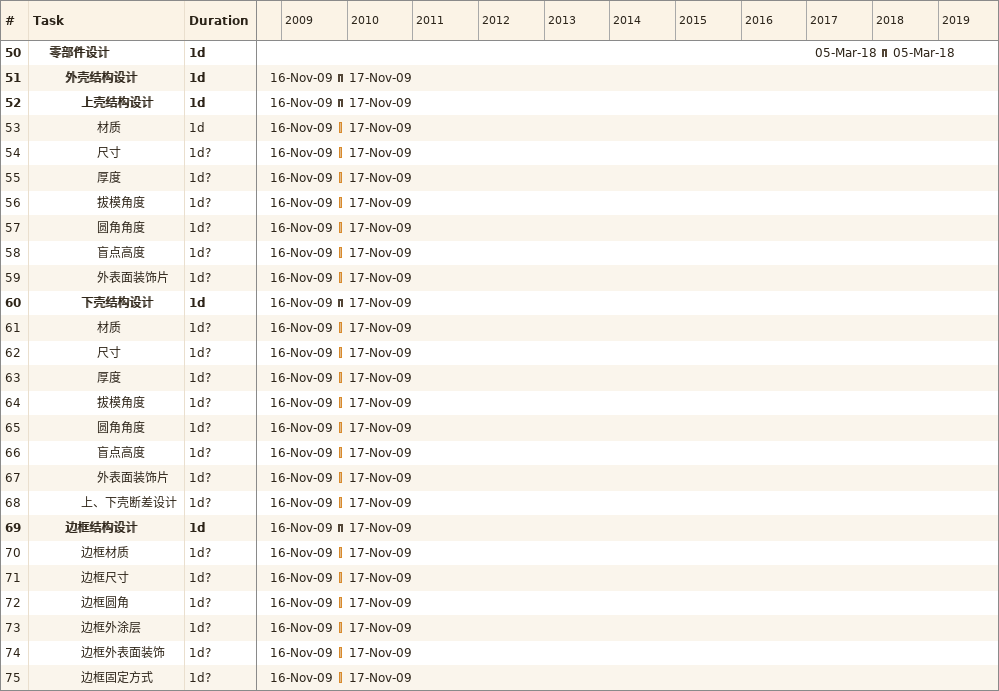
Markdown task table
| ID | Level | Task | Duration | Start | Finish |
|---|---|---|---|---|---|
| 50 | 2 | **零部件设计** | 1d | 2018-03-05 | 2018-03-05 |
| 51 | 3 | **外壳结构设计** | 1d | 2009-11-16 | 2009-11-17 |
| 52 | 4 | **上壳结构设计** | 1d | 2009-11-16 | 2009-11-17 |
| 53 | 5 | 材质 | 1d | 2009-11-16 | 2009-11-17 |
| 54 | 5 | 尺寸 | 1d? | 2009-11-16 | 2009-11-17 |
| 55 | 5 | 厚度 | 1d? | 2009-11-16 | 2009-11-17 |
| 56 | 5 | 拔模角度 | 1d? | 2009-11-16 | 2009-11-17 |
| 57 | 5 | 圆角角度 | 1d? | 2009-11-16 | 2009-11-17 |
| 58 | 5 | 盲点高度 | 1d? | 2009-11-16 | 2009-11-17 |
| 59 | 5 | 外表面装饰片 | 1d? | 2009-11-16 | 2009-11-17 |
| 60 | 4 | **下壳结构设计** | 1d | 2009-11-16 | 2009-11-17 |
| 61 | 5 | 材质 | 1d? | 2009-11-16 | 2009-11-17 |
| 62 | 5 | 尺寸 | 1d? | 2009-11-16 | 2009-11-17 |
| 63 | 5 | 厚度 | 1d? | 2009-11-16 | 2009-11-17 |
| 64 | 5 | 拔模角度 | 1d? | 2009-11-16 | 2009-11-17 |
| 65 | 5 | 圆角角度 | 1d? | 2009-11-16 | 2009-11-17 |
| 66 | 5 | 盲点高度 | 1d? | 2009-11-16 | 2009-11-17 |
| 67 | 5 | 外表面装饰片 | 1d? | 2009-11-16 | 2009-11-17 |
| 68 | 4 | 上、下壳断差设计 | 1d? | 2009-11-16 | 2009-11-17 |
| 69 | 3 | **边框结构设计** | 1d | 2009-11-16 | 2009-11-17 |
| 70 | 4 | 边框材质 | 1d? | 2009-11-16 | 2009-11-17 |
| 71 | 4 | 边框尺寸 | 1d? | 2009-11-16 | 2009-11-17 |
| 72 | 4 | 边框圆角 | 1d? | 2009-11-16 | 2009-11-17 |
| 73 | 4 | 边框外涂层 | 1d? | 2009-11-16 | 2009-11-17 |
| 74 | 4 | 边框外表面装饰 | 1d? | 2009-11-16 | 2009-11-17 |
| 75 | 4 | 边框固定方式 | 1d? | 2009-11-16 | 2009-11-17 |
